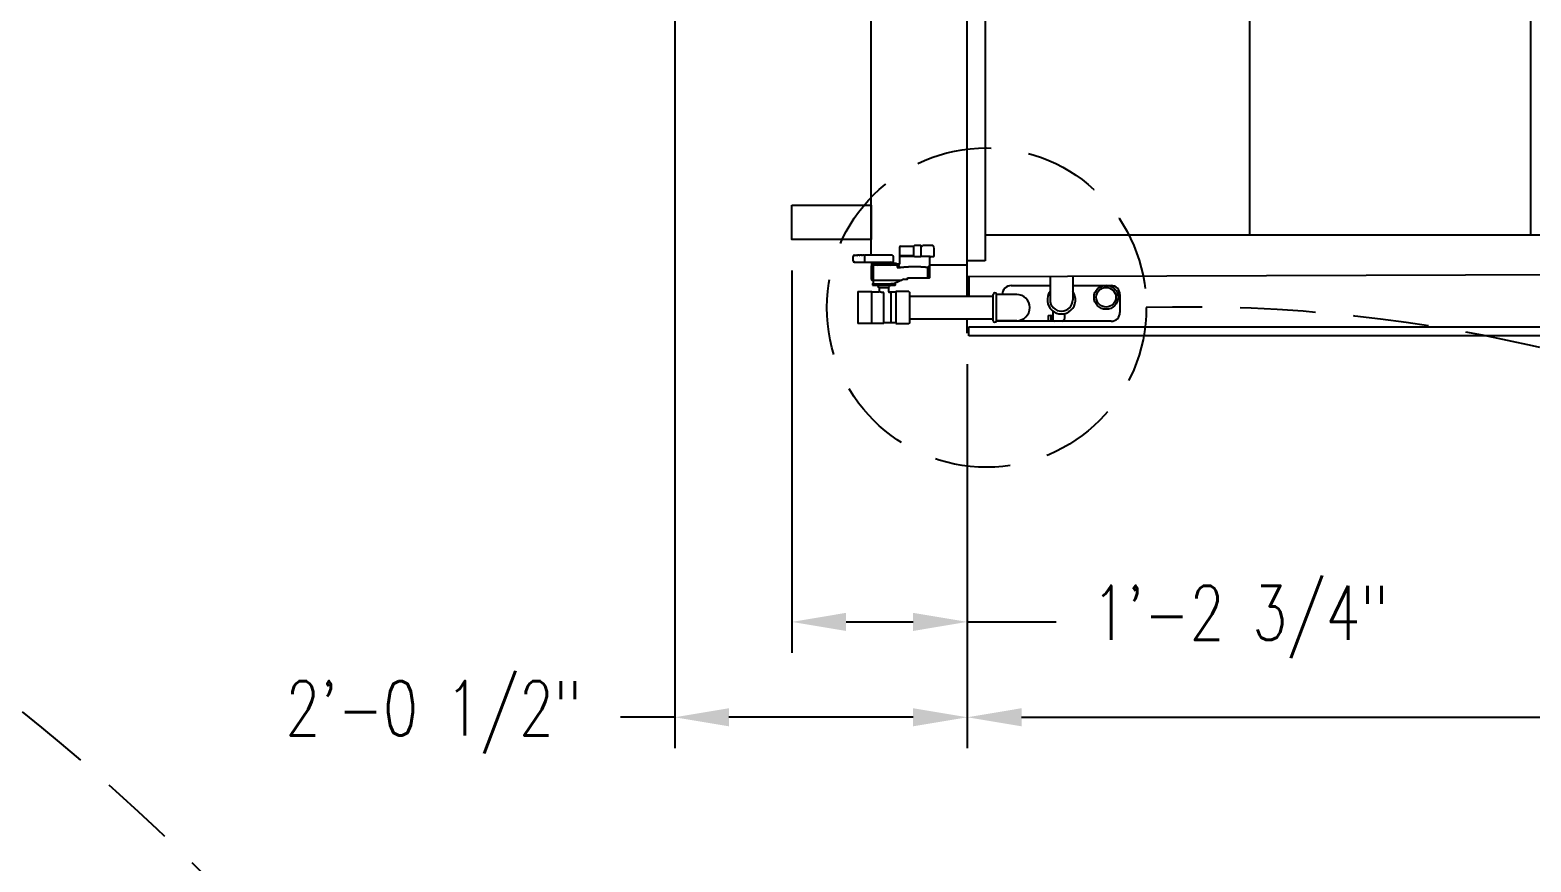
# Model space of a CAD drawing. Header units: millimetres. Extents: x 16950 to 32328, y 19251 to 29476.
# Drawn here: x 17173.1 to 17299.1, y 19468.4 to 19538.2 of the extents above; entities that cross this region are included whole.
import ezdxf

# ---------------------------------------------------------------- set-up
doc = ezdxf.new("R2010")
doc.units = ezdxf.units.MM
doc.header["$LTSCALE"] = 5
doc.linetypes.add('HIDDEN', pattern=[9.525, 6.35, -3.175])
for name, color, linetype in [('COIL-CONTROL', 2, 'Continuous'), ('CONDENSER-SST-CONTROL', 1, 'Continuous'), ('RECIRCULATION-CONTROL', 3, 'Continuous'), ('UNIT', 6, 'Continuous')]:
    doc.layers.add(name, color=color, linetype=linetype)
doc.styles.add('SUBMITTAL', font='romans.shx', dxfattribs={"width": 0.75})
doc.dimstyles.new('SUBMITTAL', dxfattribs={"dimtxt": 0.09375, "dimasz": 0.09375, "dimexe": 0.03125, "dimexo": 0.0625, "dimgap": 0.0625, "dimtad": 0, "dimdec": 4, "dimzin": 4, "dimdsep": 46, "dimlunit": 4, "dimtxsty": 'SUBMITTAL', "dimcen": 0.09375, "dimclre": 6, "dimadec": 0, "dimazin": 0, "dimtfac": 1, "dimtdec": 0, "dimtofl": 0, "dimtmove": 0, "dimatfit": 3, "dimfxl": 0, "dimfrac": 2, "dimtolj": 1, "dimtzin": 4, "dimarcsym": 0})

# ---------------------------------------------------------------- blocks, each defined once
blk = doc.blocks.new('*D6')
at = {"layer": 'UNIT', "color": 6, "lineweight": -2}
for p, q in [((17251.77, 19510.16), (17251.77, 19477.94)), ((17393.45, 19510.16), (17393.45, 19477.94))]:
    blk.add_line(p, q, dxfattribs=at)
at = {"layer": 'UNIT', "color": 3, "lineweight": -2}
for p, q in [((17256.32, 19480.54), (17305.55, 19480.54)), ((17388.9, 19480.54), (17339.67, 19480.54))]:
    blk.add_line(p, q, dxfattribs=at)
at = {"layer": 'UNIT', "color": 3}
for points in [[(17256.32, 19481.3), (17256.32, 19479.78), (17251.77, 19480.54)], [(17388.9, 19481.3), (17388.9, 19479.78), (17393.45, 19480.54)]]:
    blk.add_solid(points, dxfattribs=at)
at = {"layer": 'UNIT', "color": 3, "insert": (17322.61, 19480.54), "char_height": 4.55, "attachment_point": 5, "style": 'SUBMITTAL'}
blk.add_mtext('\\A1;11\'-9 5/8"', dxfattribs=at)
blk = doc.blocks.new('*D7')
at = {"layer": 'UNIT', "color": 6, "lineweight": -2}
for p, q in [((17227.23, 19583.63), (17227.23, 19477.94)), ((17251.77, 19510.16), (17251.77, 19477.94))]:
    blk.add_line(p, q, dxfattribs=at)
at = {"layer": 'UNIT', "color": 3, "lineweight": -2}
for p, q in [((17227.23, 19480.54), (17222.68, 19480.54)), ((17247.22, 19480.54), (17231.78, 19480.54))]:
    blk.add_line(p, q, dxfattribs=at)
at = {"layer": 'UNIT', "color": 3}
for points in [[(17231.78, 19481.3), (17231.78, 19479.78), (17227.23, 19480.54)], [(17247.22, 19481.3), (17247.22, 19479.78), (17251.77, 19480.54)]]:
    blk.add_solid(points, dxfattribs=at)
at = {"layer": 'UNIT', "color": 3, "insert": (17207, 19480.54), "char_height": 4.55, "attachment_point": 5, "style": 'SUBMITTAL'}
blk.add_mtext('\\A1;2\'-0 1/2"', dxfattribs=at)
blk = doc.blocks.new('*D20')
at = {"layer": 'CONDENSER-SST-CONTROL', "color": 6, "lineweight": -2}
for p, q in [((17237.05, 19518.03), (17237.05, 19485.94)), ((17251.77, 19510.16), (17251.77, 19485.94))]:
    blk.add_line(p, q, dxfattribs=at)
at = {"layer": 'CONDENSER-SST-CONTROL', "color": 3, "lineweight": -2}
for p, q in [((17241.6, 19488.54), (17247.22, 19488.54)), ((17251.77, 19488.54), (17259.22, 19488.54))]:
    blk.add_line(p, q, dxfattribs=at)
at = {"layer": 'CONDENSER-SST-CONTROL', "color": 3}
for points in [[(17241.6, 19489.3), (17241.6, 19487.78), (17237.05, 19488.54)], [(17247.22, 19489.3), (17247.22, 19487.78), (17251.77, 19488.54)]]:
    blk.add_solid(points, dxfattribs=at)
at = {"layer": 'CONDENSER-SST-CONTROL', "color": 3, "insert": (17274.66, 19488.54), "char_height": 4.55, "attachment_point": 5, "style": 'SUBMITTAL'}
blk.add_mtext('\\A1;1\'-2 3/4"', dxfattribs=at)

msp = doc.modelspace()

# ---------------------------------------------------------------- linework, layer by layer
at = {"layer": 'COIL-CONTROL'}
for p, q in [((17243.704, 19518.4828), (17243.7032, 19589.59)), ((17243.704, 19518.4827), (17251.7707, 19518.4828)), ((17243.704, 19518.4827), (17251.7707, 19518.4828))]:
    msp.add_line(p, q, dxfattribs=at)
at = {"layer": 'CONDENSER-SST-CONTROL'}
msp.add_lwpolyline([(17237.0539, 19523.5004), (17243.7039, 19523.5004), (17243.7039, 19520.6254), (17237.0539, 19520.6254)], close=True, dxfattribs=at)
at = {"layer": 'RECIRCULATION-CONTROL'}
for p, q in [((17246.1568, 19520.0462), (17247.2965, 19520.0462)), ((17247.8083, 19520.1249), (17247.4239, 19520.1249)), ((17247.9495, 19520.0462), (17247.8871, 19520.0462)), ((17248.6691, 19520.1249), (17248.0859, 19520.1249)), ((17248.7946, 19520.1249), (17248.6691, 19520.1249)), ((17258.7119, 19517.4999), (17258.7119, 19515.5499)), ((17260.6135, 19517.5067), (17260.6135, 19515.56)), ((17242.5741, 19516.2463), (17243.7552, 19516.2463)), ((17242.5741, 19516.2463), (17242.5741, 19513.5705)), ((17243.7552, 19516.2242), (17243.7552, 19516.2463)), ((17243.7552, 19516.2273), (17244.3604, 19516.2273)), ((17243.7552, 19513.6489), (17243.7552, 19516.1678)), ((17244.371, 19516.5816), (17244.371, 19516.2667)), ((17244.371, 19516.5816), (17245.1584, 19516.5816)), ((17244.7591, 19513.5895), (17244.7591, 19516.1667)), ((17245.1584, 19516.5816), (17245.1584, 19516.2667)), ((17245.7631, 19516.1879), (17245.2371, 19516.1879)), ((17245.3694, 19516.1092), (17245.3694, 19513.7076)), ((17245.7631, 19516.2188), (17245.7885, 19516.2463)), ((17245.7631, 19516.2188), (17245.7631, 19513.598)), ((17246.8793, 19516.2463), (17245.7885, 19516.2463)), ((17254.2197, 19513.81), (17254.2197, 19516.0068)), ((17255.9127, 19516.0068), (17254.2197, 19516.0068)), ((17255.4523, 19516.7549), (17258.7119, 19516.7549)), ((17260.6135, 19516.7549), (17263.8273, 19516.7549)), ((17264.5773, 19516.0049), (17264.5773, 19514.5049)), ((17258.9686, 19513.8354), (17258.9645, 19514.6024)), ((17243.7552, 19513.5705), (17242.5741, 19513.5705)), ((17243.7552, 19513.5925), (17243.7946, 19513.5925)), ((17243.7552, 19513.5705), (17243.7552, 19513.5925)), ((17243.7552, 19513.5895), (17244.7591, 19513.5895)), ((17245.7631, 19513.6289), (17244.7591, 19513.6289)), ((17245.7885, 19513.5705), (17245.7631, 19513.598)), ((17245.7885, 19513.5705), (17246.8793, 19513.5705)), ((17255.9127, 19513.81), (17254.2197, 19513.81)), ((17263.8273, 19513.7549), (17254.2197, 19513.7549)), ((17258.5423, 19514.2572), (17258.7785, 19514.2585)), ((17258.5423, 19514.2572), (17258.5447, 19513.8026)), ((17258.5447, 19513.8026), (17258.781, 19513.8039)), ((17258.7785, 19514.2585), (17258.781, 19513.8039)), ((17258.9665, 19514.229), (17258.7787, 19514.2281)), ((17258.9686, 19513.8354), (17258.7808, 19513.8344)), ((17258.9686, 19513.8354), (17259.0961, 19513.777)), ((17259.6866, 19513.7801), (17259.0961, 19513.777)), ((17259.9411, 19514.0374), (17259.9392, 19514.4067))]:
    msp.add_line(p, q, dxfattribs=at)
at = {"layer": 'RECIRCULATION-CONTROL', "linetype": 'HIDDEN', "ltscale": 0.2}
msp.add_circle((17253.3887, 19514.9084), 13.395, dxfattribs=at)
at = {"layer": 'RECIRCULATION-CONTROL'}
for radius in [1.0133, 0.8228]:
    msp.add_circle((17263.4127, 19515.7766), radius, dxfattribs=at)
for centre, radius, start, end in [((17246.1568, 19519.9674), 0.0787, 90, 180), ((17247.8083, 19520.0462), 0.0787, 0, 90), ((17247.9495, 19520.1249), 0.0787, 270, 330), ((17248.0859, 19520.0462), 0.0787, 90, 150), ((17248.7946, 19519.9281), 0.1969, 5.109005, 90), ((17244.2922, 19516.2667), 0.0787, 330, 0), ((17245.2371, 19516.2667), 0.0787, 180, 270), ((17254.082, 19516.0068), 0.1378, 0, 180), ((17255.4523, 19516.0049), 0.75, 90, 179.852788), ((17255.9127, 19514.9084), 1.0984, 270, 90), ((17259.6627, 19515.555), 1.1811, 143.91447, 36.693959), ((17263.8273, 19516.0049), 0.75, 0, 90), ((17259.6627, 19515.555), 0.9508, 180.304214, 0.304214), ((17254.082, 19513.81), 0.1378, 180, 0), ((17259.6852, 19514.036), 0.2559, 270.304214, 0.304214), ((17263.8273, 19514.5049), 0.75, 270, 0)]:
    msp.add_arc(centre, radius, start, end, dxfattribs=at)
at = {"layer": 'RECIRCULATION-CONTROL', "linetype": 'HIDDEN', "ltscale": 0.2}
for centre, radius, start, end in [((17055.4342, 19334.9718), 187.1592, 34.750935, 77.037672), ((17270.2512, 19384.9206), 130.034, 30.702068, 91.528045)]:
    msp.add_arc(centre, radius, start, end, dxfattribs=at)
at = {"layer": 'RECIRCULATION-CONTROL'}
msp.add_ellipse((17247.4239, 19520.0462), major_axis=(-0.1274, 0), ratio=0.61803399, start_param=4.71238898, end_param=6.28318531, dxfattribs=at)
for points, knots in [([(17243.7552, 19516.1678), (17243.7552, 19516.1757), (17243.7559, 19516.1844), (17243.7597, 19516.1972), (17243.7614, 19516.2014), (17243.7662, 19516.2095), (17243.7691, 19516.2134), (17243.7764, 19516.219), (17243.7804, 19516.2215), (17243.7867, 19516.2233), (17243.7885, 19516.2237), (17243.7915, 19516.2241), (17243.7931, 19516.2242), (17243.7946, 19516.2242)], [2.729599296, 2.729599296, 2.729599296, 2.729599296, 2.887354182, 2.887354182, 2.966231625, 2.966231625, 3.045109068, 3.045109068, 3.092388077, 3.092388077, 3.105628315, 3.105628315, 3.11645677, 3.11645677, 3.11645677, 3.11645677]), ([(17244.7591, 19516.1667), (17244.7388, 19516.1668), (17244.7186, 19516.1674), (17244.674, 19516.1696), (17244.6498, 19516.1716), (17244.5815, 19516.1788), (17244.5399, 19516.1855), (17244.4628, 19516.2005), (17244.429, 19516.2088), (17244.3849, 19516.2203), (17244.3714, 19516.2241), (17244.3619, 19516.2268), (17244.3604, 19516.2273), (17244.3604, 19516.2273)], [0.00041726, 0.00041726, 0.00041726, 0.00041726, 0.15505021, 0.15505021, 0.34573595, 0.34573595, 0.71128936, 0.71128936, 1.11893579, 1.11893579, 1.44299365, 1.44299365, 1.59211892, 1.59211892, 1.59211892, 1.59211892]), ([(17245.3694, 19516.1092), (17245.3694, 19516.1201), (17245.3694, 19516.1321), (17245.3694, 19516.1541), (17245.3694, 19516.164), (17245.3694, 19516.1761), (17245.3694, 19516.1805), (17245.3694, 19516.1848), (17245.3694, 19516.1859), (17245.3694, 19516.1866)], [0, 0, 0, 0, 0.117562819, 0.117562819, 0.235125638, 0.235125638, 0.311588865, 0.311588865, 0.347008826, 0.347008826, 0.347008826, 0.347008826]), ([(17243.7946, 19513.5925), (17243.7931, 19513.5925), (17243.7915, 19513.5927), (17243.7885, 19513.5931), (17243.7867, 19513.5935), (17243.7804, 19513.5953), (17243.7764, 19513.5977), (17243.7691, 19513.6034), (17243.7662, 19513.6073), (17243.7614, 19513.6154), (17243.7597, 19513.6196), (17243.7559, 19513.6323), (17243.7552, 19513.641), (17243.7552, 19513.6489)], [1.038818923, 1.038818923, 1.038818923, 1.038818923, 1.049647379, 1.049647379, 1.062887617, 1.062887617, 1.110166626, 1.110166626, 1.189044069, 1.189044069, 1.267921512, 1.267921512, 1.425676398, 1.425676398, 1.425676398, 1.425676398]), ([(17245.3694, 19513.6301), (17245.3694, 19513.6309), (17245.3694, 19513.632), (17245.3694, 19513.6363), (17245.3694, 19513.6407), (17245.3694, 19513.6527), (17245.3694, 19513.6626), (17245.3694, 19513.6847), (17245.3694, 19513.6967), (17245.3694, 19513.7076)], [1.052107745, 1.052107745, 1.052107745, 1.052107745, 1.087527707, 1.087527707, 1.163990933, 1.163990933, 1.281553752, 1.281553752, 1.399116571, 1.399116571, 1.399116571, 1.399116571])]:
    msp.add_open_spline(points, degree=3, knots=knots, dxfattribs=at)
for points in [[(17245.3694, 19516.1879), (17245.3694, 19516.1879), (17245.3694, 19516.1875), (17245.3694, 19516.1866)], [(17245.3694, 19513.6301), (17245.3694, 19513.6293), (17245.3694, 19513.6289), (17245.3694, 19513.6289)]]:
    msp.add_open_spline(points, degree=3, dxfattribs=at)
at = {"layer": 'UNIT'}
for p, q in [((17251.7707, 19512.7577), (17251.7707, 19593.1124)), ((17253.2707, 19584.4836), (17253.2707, 19518.8224)), ((17275.4637, 19520.9759), (17275.4637, 19584.4836)), ((17299.0464, 19520.9759), (17299.0464, 19584.4836)), ((17392.0029, 19520.9759), (17253.2707, 19520.9759)), ((17253.2707, 19518.8224), (17251.7707, 19518.8224)), ((17251.7707, 19518.5613), (17251.7707, 19518.5613)), ((17251.7707, 19518.2929), (17251.7707, 19518.2929)), ((17393.1723, 19517.9753), (17251.816, 19517.4756)), ((17251.9273, 19515.7722), (17251.9273, 19517.4761)), ((17251.8942, 19513.2929), (17393.3228, 19513.2929)), ((17251.8942, 19512.5429), (17251.8942, 19513.2929)), ((17393.3228, 19512.5429), (17251.8942, 19512.5429))]:
    msp.add_line(p, q, dxfattribs=at)

# ---------------------------------------------------------------- dimensions: what is measured, and where the dimension line sits
at = {"layer": 'CONDENSER-SST-CONTROL', "color": 3}
dim = msp.add_linear_dim(base=(17251.7707, 19488.5429), p1=(17237.0539, 19520.6254), p2=(17251.7707, 19512.7577), angle=180, dimstyle='SUBMITTAL', override={"dimscale": 65, "dimtxt": 0.07, "dimasz": 0.07, "dimexe": 0.04, "dimexo": 0.04, "dimgap": 0.03125, "dimdec": 3, "dimzin": 3, "dimclrd": 3, "dimclrt": 3, "dimtdec": 3, "dimtix": 1}, dxfattribs=at)
dim.commit()
dim.dimension.update_dxf_attribs({"geometry": '*D20', "text_midpoint": (17274.6613, 19488.5429), "dimtype": 160})
at = {"layer": 'UNIT', "color": 3}
dim = msp.add_linear_dim(base=(17251.7707, 19480.5429), p1=(17227.2315, 19586.2298), p2=(17251.7707, 19512.7577), angle=180, dimstyle='SUBMITTAL', override={"dimscale": 65, "dimtxt": 0.07, "dimasz": 0.07, "dimexe": 0.04, "dimexo": 0.04, "dimgap": 0.03125, "dimdec": 3, "dimzin": 3, "dimclrd": 3, "dimclrt": 3, "dimtdec": 3, "dimtix": 1}, dxfattribs=at)
dim.commit()
dim.dimension.update_dxf_attribs({"geometry": '*D7', "text_midpoint": (17207.0002, 19480.5429), "dimtype": 160})
dim = msp.add_linear_dim(base=(17251.7707, 19480.5429), p1=(17393.4463, 19512.7577), p2=(17251.7707, 19512.7577), dimstyle='SUBMITTAL', override={"dimscale": 65, "dimtxt": 0.07, "dimasz": 0.07, "dimexe": 0.04, "dimexo": 0.04, "dimgap": 0.03125, "dimdec": 3, "dimzin": 3, "dimclrd": 3, "dimclrt": 3, "dimtdec": 3, "dimtix": 1}, dxfattribs=at)
dim.commit()
dim.dimension.update_dxf_attribs({"geometry": '*D6', "text_midpoint": (17322.6085, 19480.5429)})

# ---------------------------------------------------------------- next in the draw order: wipeouts: each hides what was drawn before it
for points in [[(17243.7158, 19517.2115), (17248.6371, 19517.2115), (17248.6371, 19519.2921), (17245.4717, 19519.2958), (17242.3182, 19519.2981), (17242.3182, 19518.7076), (17243.7158, 19518.432)], [(17246.9442, 19515.8592), (17253.9442, 19515.8592), (17253.9442, 19513.9576), (17246.9442, 19513.9576)]]:
    msp.add_wipeout(points).dxf.layer = 'RECIRCULATION-CONTROL'

# ---------------------------------------------------------------- next in the draw order: linework, layer by layer
at = {"layer": 'RECIRCULATION-CONTROL'}
for p, q in [((17246.078, 19519.9674), (17246.078, 19519.3178)), ((17247.2965, 19519.2588), (17247.2965, 19520.0462)), ((17247.8871, 19519.2588), (17247.8871, 19520.0462)), ((17248.9914, 19519.2588), (17248.9914, 19519.9281)), ((17242.2001, 19518.8257), (17242.2001, 19519.18)), ((17242.3182, 19519.2981), (17242.5109, 19519.2981)), ((17242.3182, 19518.7076), (17245.4481, 19518.7076)), ((17242.5306, 19519.2785), (17242.5306, 19519.2588)), ((17242.57, 19519.2588), (17242.5306, 19519.2588)), ((17242.57, 19519.2588), (17242.57, 19519.2785)), ((17242.7078, 19519.2981), (17242.5897, 19519.2981)), ((17242.7275, 19519.2785), (17242.7275, 19519.2588)), ((17242.7669, 19519.2588), (17242.7275, 19519.2588)), ((17242.7669, 19519.2588), (17242.7669, 19519.2785)), ((17242.9046, 19519.2981), (17242.7865, 19519.2981)), ((17242.9243, 19519.2785), (17242.9243, 19519.2588)), ((17242.9637, 19519.2588), (17242.9243, 19519.2588)), ((17242.9637, 19519.2588), (17242.9637, 19519.2785)), ((17243.1015, 19519.2981), (17242.9834, 19519.2981)), ((17243.1212, 19519.2785), (17243.1212, 19519.2588)), ((17243.1409, 19519.2588), (17243.1212, 19519.2588)), ((17243.1606, 19518.7076), (17243.1606, 19519.2785)), ((17245.4717, 19519.2958), (17243.1802, 19519.2981)), ((17243.7158, 19518.432), (17243.7158, 19517.2509)), ((17245.8649, 19518.4714), (17243.7552, 19518.4714)), ((17243.7715, 19518.6289), (17245.8255, 19518.6289)), ((17245.7861, 19518.5501), (17243.7715, 19518.5501)), ((17243.9127, 19517.2509), (17243.9127, 19518.432)), ((17244.2867, 19518.6289), (17244.2867, 19518.7076)), ((17245.4697, 19518.6992), (17245.3454, 19518.6992)), ((17245.4697, 19518.6312), (17245.4697, 19518.6992)), ((17245.4799, 19518.6485), (17245.4804, 19518.6485)), ((17245.4926, 19518.4714), (17245.4926, 19518.5501)), ((17245.5015, 19518.6682), (17245.5379, 19518.6682)), ((17245.5596, 19518.6485), (17245.5437, 19518.6485)), ((17245.5654, 19518.6682), (17245.6018, 19518.6682)), ((17245.5662, 19518.8257), (17245.5662, 19519.18)), ((17245.6107, 19518.4714), (17245.6107, 19518.5501)), ((17245.6229, 19518.6485), (17245.6233, 19518.6485)), ((17245.8202, 19518.5698), (17246.0778, 19518.5698)), ((17245.8255, 19518.6289), (17245.8255, 19518.5895)), ((17245.8812, 19518.432), (17245.8812, 19518.2745)), ((17245.9599, 19518.3926), (17245.8927, 19518.4598)), ((17245.9402, 19518.4123), (17246.0607, 19518.5328)), ((17245.9599, 19518.3533), (17245.9599, 19518.3926)), ((17246.1005, 19518.3533), (17245.9599, 19518.3533)), ((17246.078, 19519.1604), (17246.078, 19518.5746)), ((17246.1174, 19519.2622), (17246.1174, 19519.216)), ((17246.1498, 19519.2588), (17246.1395, 19519.2588)), ((17246.1395, 19519.2194), (17246.1498, 19519.2194)), ((17247.2965, 19519.2588), (17246.2747, 19519.2588)), ((17246.2747, 19519.2194), (17247.3136, 19519.2194)), ((17247.4239, 19519.18), (17247.8083, 19519.18)), ((17247.8765, 19519.2194), (17248.6371, 19519.2194)), ((17248.6371, 19518.5746), (17248.6371, 19519.2194)), ((17248.6371, 19517.4478), (17248.6371, 19518.458)), ((17248.7158, 19519.18), (17248.9127, 19519.18)), ((17243.7552, 19517.2115), (17246.281, 19517.2115)), ((17243.9127, 19516.8966), (17243.9127, 19517.2115)), ((17246.4499, 19517.2903), (17245.6056, 19516.8966)), ((17245.8812, 19518.2745), (17246.0929, 19518.2745)), ((17246.4499, 19517.2903), (17246.7255, 19517.2903)), ((17246.7648, 19517.4084), (17248.5977, 19517.4084)), ((17246.7648, 19517.3296), (17246.7648, 19517.4084)), ((17248.4402, 19518.2967), (17248.4402, 19517.4478)), ((17243.8042, 19516.8769), (17243.8042, 19516.7785)), ((17243.8042, 19516.7785), (17245.7054, 19516.7785)), ((17243.8239, 19516.8966), (17245.3574, 19516.8966)), ((17244.2726, 19516.7588), (17244.2529, 19516.7785)), ((17244.2726, 19516.7588), (17244.2726, 19516.68)), ((17244.371, 19516.5816), (17244.2726, 19516.68)), ((17245.1584, 19516.5816), (17245.2568, 19516.68)), ((17245.2568, 19516.7588), (17245.2765, 19516.7785)), ((17245.2568, 19516.7588), (17245.2568, 19516.68)), ((17245.7054, 19516.8966), (17245.3686, 19516.8966)), ((17245.7251, 19516.8769), (17245.7251, 19516.7981)), ((17246.8793, 19516.2463), (17246.9442, 19516.1761)), ((17246.9442, 19513.6406), (17246.9442, 19516.1761)), ((17246.9442, 19515.8592), (17251.7707, 19515.8592)), ((17251.7707, 19515.8592), (17253.9442, 19515.8592)), ((17253.9442, 19513.81), (17253.9442, 19516.0068)), ((17246.9442, 19513.6406), (17246.8793, 19513.5705)), ((17246.9442, 19513.9576), (17251.7707, 19513.9576)), ((17251.7707, 19513.9576), (17253.9442, 19513.9576))]:
    msp.add_line(p, q, dxfattribs=at)
for centre, radius, start, end in [((17242.3182, 19519.18), 0.1181, 90, 180), ((17242.3182, 19518.8257), 0.1181, 180, 270), ((17242.5109, 19519.2785), 0.0197, 0, 90), ((17242.5897, 19519.2785), 0.0197, 90, 180), ((17242.7078, 19519.2785), 0.0197, 0, 90), ((17242.7865, 19519.2785), 0.0197, 90, 180), ((17242.9046, 19519.2785), 0.0197, 0, 90), ((17242.9834, 19519.2785), 0.0197, 90, 180), ((17243.1015, 19519.2785), 0.0197, 0, 90), ((17243.1409, 19519.2785), 0.0197, 270, 0), ((17243.1802, 19519.2785), 0.0197, 90, 177.616916), ((17243.7552, 19518.432), 0.0394, 90, 180), ((17243.7715, 19518.5895), 0.0394, 90, 270), ((17244.1686, 19518.5895), 0.1181, 270, 340.528779), ((17245.389, 19518.5895), 0.1181, 90, 160.528779), ((17245.389, 19518.5895), 0.1181, 199.471221, 270), ((17245.4481, 19518.8257), 0.1181, 270, 0), ((17245.4603, 19518.6485), 0.0197, 270, 0), ((17245.4481, 19519.18), 0.1181, 0, 78.463041), ((17245.4778, 19518.6525), 0.00394, 339.832635, 350.272005), ((17245.5379, 19518.6643), 0.00394, 0, 90), ((17245.5457, 19518.6525), 0.00394, 180, 270), ((17245.5575, 19518.6525), 0.00394, 270, 0), ((17245.5654, 19518.6643), 0.00394, 90, 180), ((17245.6255, 19518.6525), 0.00394, 189.727995, 200.167365), ((17245.643, 19518.6485), 0.0197, 180, 270), ((17245.7861, 19518.5895), 0.0394, 270, 0), ((17245.8649, 19518.432), 0.0394, 45, 90), ((17245.9205, 19518.432), 0.0394, 135, 180), ((17246.019, 19518.5746), 0.0591, 315, 0), ((17246.1371, 19519.3178), 0.0591, 180, 264.780438), ((17246.1371, 19519.1604), 0.0591, 95.219562, 180), ((17247.8083, 19519.2588), 0.0787, 270, 0), ((17248.7158, 19519.1013), 0.0787, 90, 180), ((17248.9127, 19519.2588), 0.0787, 270, 0), ((17243.7552, 19517.2509), 0.0394, 180, 270), ((17246.7255, 19517.3296), 0.0394, 270, 0), ((17248.5977, 19517.4478), 0.0394, 270, 0), ((17243.8239, 19516.8769), 0.0197, 90, 180), ((17245.7054, 19516.8769), 0.0197, 0, 90), ((17245.7054, 19516.7981), 0.0197, 270, 0)]:
    msp.add_arc(centre, radius, start, end, dxfattribs=at)
for centre, major_axis, ratio, start_param, end_param in [((17243.929, 19518.432), (0, 0.0394), 0.41421356, 0, 1.57079633), ((17247.4239, 19519.2588), (-0.1274, 0), 0.61803399, 0, 1.57079633), ((17243.929, 19517.2509), (0, -0.0394), 0.41421356, 4.71238898, 6.28318531), ((17248.4239, 19517.4478), (0, -0.0394), 0.41421356, 0, 1.57079633)]:
    msp.add_ellipse(centre, major_axis=major_axis, ratio=ratio, start_param=start_param, end_param=end_param, dxfattribs=at)
for points, knots in [([(17245.4804, 19518.6485), (17245.4805, 19518.6485), (17245.4806, 19518.6487), (17245.4808, 19518.6493), (17245.4809, 19518.6497), (17245.4813, 19518.6506), (17245.4815, 19518.6512), (17245.4817, 19518.6518), (17245.4817, 19518.6518), (17245.4817, 19518.6518)], [0, 0, 0, 0, 0.0060243667, 0.0060243667, 0.0125269212, 0.0125269212, 0.0193585915, 0.0193585915, 0.0194542341, 0.0194542341, 0.0194542341, 0.0194542341]), ([(17245.5015, 19518.6682), (17245.4996, 19518.6682), (17245.4978, 19518.668), (17245.4942, 19518.667), (17245.4925, 19518.6663), (17245.4893, 19518.6643), (17245.4878, 19518.6631), (17245.4853, 19518.6604), (17245.4842, 19518.6588), (17245.4825, 19518.6555), (17245.482, 19518.6537), (17245.4816, 19518.6518)], [0, 0, 0, 0, 0.0114195007, 0.0114195007, 0.0228390014, 0.0228390014, 0.034258502, 0.034258502, 0.0456780027, 0.0456780027, 0.0570975034, 0.0570975034, 0.0570975034, 0.0570975034]), ([(17245.5371, 19518.6518), (17245.5371, 19518.6518), (17245.5371, 19518.6518), (17245.5377, 19518.6512), (17245.5384, 19518.6506), (17245.5398, 19518.6497), (17245.5406, 19518.6493), (17245.5421, 19518.6487), (17245.5429, 19518.6485), (17245.5437, 19518.6485)], [-0.0000972943, -0.0000972943, -0.0000972943, -0.0000972943, 0, 0, 0.0069496547, 0.0069496547, 0.0135645097, 0.0135645097, 0.0196929185, 0.0196929185, 0.0196929185, 0.0196929185]), ([(17245.5418, 19518.6525), (17245.5418, 19518.6551), (17245.5418, 19518.6575), (17245.5418, 19518.6613), (17245.5418, 19518.6628), (17245.5418, 19518.664), (17245.5418, 19518.6643), (17245.5418, 19518.6643)], [0.018300701, 0.018300701, 0.018300701, 0.018300701, 0.0388262522, 0.0388262522, 0.0592034352, 0.0592034352, 0.0719391746, 0.0719391746, 0.0719391746, 0.0719391746]), ([(17245.5596, 19518.6485), (17245.5604, 19518.6485), (17245.5611, 19518.6487), (17245.5627, 19518.6493), (17245.5634, 19518.6497), (17245.5649, 19518.6506), (17245.5655, 19518.6512), (17245.5662, 19518.6518), (17245.5662, 19518.6518), (17245.5662, 19518.6518)], [0, 0, 0, 0, 0.0060243463, 0.0060243463, 0.0125269671, 0.0125269671, 0.0193585954, 0.0193585954, 0.0194542335, 0.0194542335, 0.0194542335, 0.0194542335]), ([(17245.5615, 19518.6643), (17245.5615, 19518.6643), (17245.5615, 19518.6642), (17245.5615, 19518.6636), (17245.5615, 19518.663), (17245.5615, 19518.661), (17245.5615, 19518.6594), (17245.5615, 19518.6561), (17245.5615, 19518.6543), (17245.5615, 19518.6525)], [0, 0, 0, 0, 0.0083751598, 0.0083751598, 0.0217754154, 0.0217754154, 0.0391957478, 0.0391957478, 0.0536384736, 0.0536384736, 0.0536384736, 0.0536384736]), ([(17245.6216, 19518.6518), (17245.6213, 19518.6537), (17245.6207, 19518.6555), (17245.6191, 19518.6588), (17245.618, 19518.6604), (17245.6154, 19518.6631), (17245.614, 19518.6643), (17245.6108, 19518.6663), (17245.6091, 19518.667), (17245.6055, 19518.668), (17245.6036, 19518.6682), (17245.6018, 19518.6682)], [0.0148416712, 0.0148416712, 0.0148416712, 0.0148416712, 0.0262611719, 0.0262611719, 0.0376806725, 0.0376806725, 0.0491001732, 0.0491001732, 0.0605196739, 0.0605196739, 0.0719391746, 0.0719391746, 0.0719391746, 0.0719391746]), ([(17245.6215, 19518.6518), (17245.6215, 19518.6518), (17245.6215, 19518.6518), (17245.6218, 19518.6512), (17245.622, 19518.6506), (17245.6223, 19518.6497), (17245.6225, 19518.6493), (17245.6227, 19518.6487), (17245.6228, 19518.6485), (17245.6229, 19518.6485)], [-0.0000972899, -0.0000972899, -0.0000972899, -0.0000972899, 0, 0, 0.0069496143, 0.0069496143, 0.013564539, 0.013564539, 0.0196929291, 0.0196929291, 0.0196929291, 0.0196929291]), ([(17246.1395, 19519.2588), (17246.1379, 19519.2588), (17246.1365, 19519.2588), (17246.134, 19519.2589), (17246.1328, 19519.2589), (17246.1317, 19519.259)], [0.3049004424, 0.3049004424, 0.3049004424, 0.3049004424, 0.3216995017, 0.3216995017, 0.337828773, 0.337828773, 0.337828773, 0.337828773]), ([(17246.1317, 19519.2192), (17246.1339, 19519.2194), (17246.1364, 19519.2194), (17246.1392, 19519.2194), (17246.1393, 19519.2194), (17246.1395, 19519.2194)], [0.9128209579, 0.9128209579, 0.9128209579, 0.9128209579, 0.942394679, 0.942394679, 0.9439344238, 0.9439344238, 0.9439344238, 0.9439344238]), ([(17246.1498, 19519.2194), (17246.1508, 19519.2194), (17246.1518, 19519.2194), (17246.1533, 19519.2194), (17246.1537, 19519.2194), (17246.1542, 19519.2194)], [0.9786516297, 0.9786516297, 0.9786516297, 0.9786516297, 0.9878006975, 0.9878006975, 0.9918310064, 0.9918310064, 0.9918310064, 0.9918310064]), ([(17246.1961, 19519.2594), (17246.1927, 19519.2595), (17246.1894, 19519.2595), (17246.181, 19519.2595), (17246.1762, 19519.2594), (17246.1653, 19519.2591), (17246.1595, 19519.2589), (17246.1542, 19519.2588)], [0.760779764, 0.760779764, 0.760779764, 0.760779764, 0.786617288, 0.786617288, 0.824749757, 0.824749757, 0.873614564, 0.873614564, 0.873614564, 0.873614564]), ([(17246.1542, 19519.2194), (17246.1547, 19519.2194), (17246.1552, 19519.2194), (17246.1613, 19519.2192), (17246.1672, 19519.219), (17246.178, 19519.2187), (17246.1828, 19519.2186), (17246.1905, 19519.2187), (17246.1933, 19519.2187), (17246.1961, 19519.2187)], [0.695215485, 0.695215485, 0.695215485, 0.695215485, 0.70010658, 0.70010658, 0.74914671, 0.74914671, 0.786617288, 0.786617288, 0.80804988, 0.80804988, 0.80804988, 0.80804988])]:
    msp.add_open_spline(points, degree=3, knots=knots, dxfattribs=at)
for points, degree in [([(17246.1005, 19518.3533), (17246.0967, 19518.3164), (17246.0929, 19518.2745)], 2), ([(17246.1542, 19519.2588), (17246.1527, 19519.2588), (17246.1512, 19519.2588), (17246.1498, 19519.2588)], 3), ([(17246.2747, 19519.2588), (17246.2494, 19519.2588), (17246.223, 19519.259), (17246.1961, 19519.2594)], 3), ([(17246.1961, 19519.2187), (17246.223, 19519.2192), (17246.2494, 19519.2194), (17246.2747, 19519.2194)], 3), ([(17248.505, 19518.3533), (17248.5311, 19518.3763), (17248.5572, 19518.3992), (17248.5834, 19518.422)], 3), ([(17248.6371, 19518.5328), (17248.6371, 19518.5441), (17248.6371, 19518.5605), (17248.6371, 19518.5746)], 3), ([(17245.3641, 19516.8964), (17245.3618, 19516.8965), (17245.3596, 19516.8966), (17245.3574, 19516.8966)], 3)]:
    msp.add_open_spline(points, degree=degree, dxfattribs=at)
for points, weights in [([(17246.1143, 19518.2778), (17246.7382, 19518.3533), (17247.3575, 19518.3533)], [1.00785103705, 1.01158301158, 1.01158301158]), ([(17248.5834, 19518.422), (17248.6128, 19518.4476), (17248.6371, 19518.458)], [2.25031662882, 2.4179026028, 2.49299110855]), ([(17248.6371, 19518.458), (17248.6371, 19518.5129), (17248.6371, 19518.5328)], [2.99649199893, 3.84209214594, 4.27991564854]), ([(17246.0929, 19518.2745), (17246.1036, 19518.2765), (17246.1143, 19518.2778)], [1.22405770936, 1.22743900133, 1.22969879774])]:
    msp.add_rational_spline(points, weights, degree=2, dxfattribs=at)
for points, weights, knots in [([(17247.3575, 19518.3533), (17247.6559, 19518.3533), (17247.9547, 19518.3402), (17248.2545, 19518.3139), (17248.303, 19518.3096), (17248.3515, 19518.305), (17248.4001, 19518.3005), (17248.4135, 19518.2992), (17248.4268, 19518.2979), (17248.4402, 19518.2967)], [1.01558779859, 1.01558779859, 1.0149355264, 1.01363098202, 1.01363098202, 1.01363098202, 1.01363098202, 1.01363098202, 1.01363098202, 1.01363098202], [6.56732435, 6.56732435, 6.56732435, 6.56732435, 8.89418905, 8.89418905, 8.89418905, 9.27033954, 9.27033954, 9.27033954, 9.3739351, 9.3739351, 9.3739351, 9.3739351]), ([(17248.4402, 19518.296), (17248.447, 19518.3019), (17248.4537, 19518.3079), (17248.4604, 19518.3139), (17248.4753, 19518.3271), (17248.4902, 19518.3402), (17248.505, 19518.3533)], [1, 1, 1, 1, 1.00000335646, 1.00000354417, 1.00000056314], [0.286472636, 0.286472636, 0.286472636, 0.286472636, 0.371874708, 0.371874708, 0.371874708, 0.560550806, 0.560550806, 0.560550806, 0.560550806])]:
    msp.add_rational_spline(points, weights, degree=3, knots=knots, dxfattribs=at)

doc.saveas('drawing.dxf')
